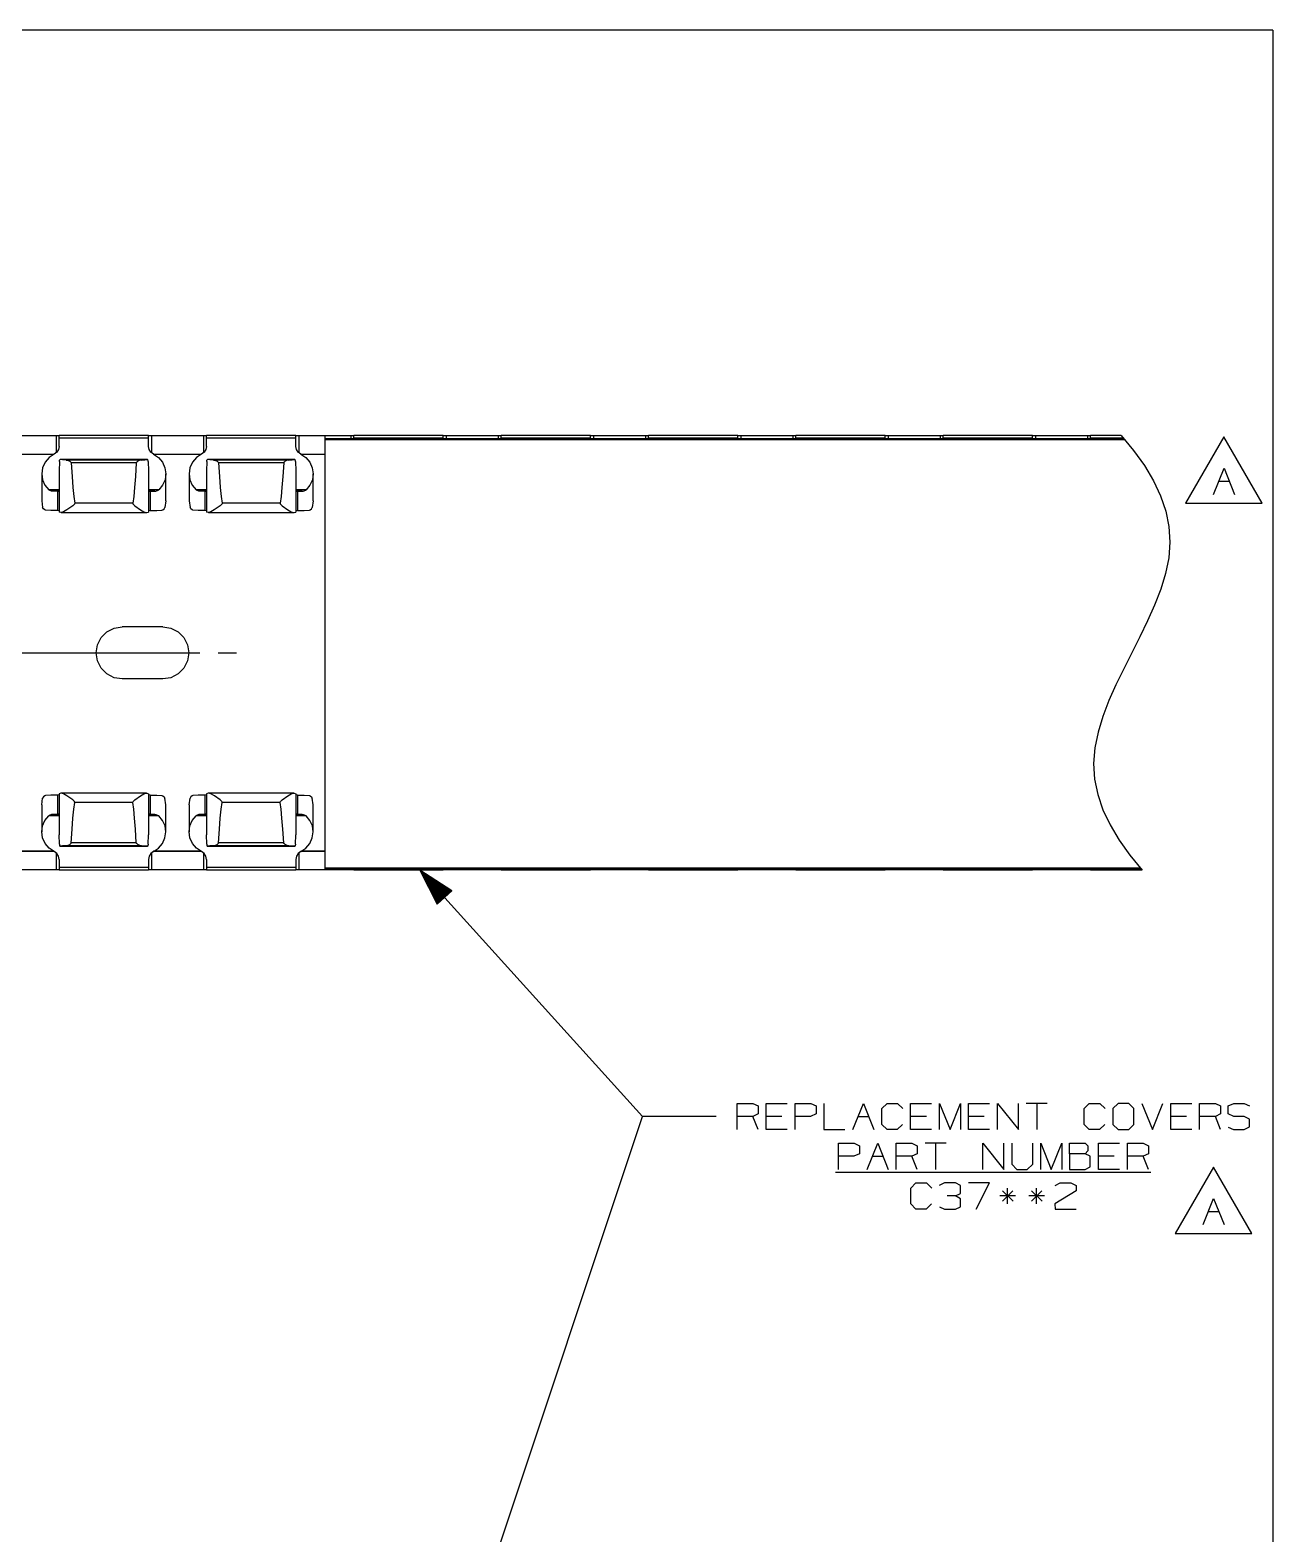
# Model space of a CAD drawing. Extents: x 0.6 to 16.4, y 0.4 to 10.6.
# Drawn here: x 12.15 to 16.37, y 5.54 to 10.64 of the extents above; entities that cross this region are included whole.
import ezdxf

# ---------------------------------------------------------------- set-up
doc = ezdxf.new("R2010")
doc.units = 0
doc.header["$MEASUREMENT"] = 0
doc.layers.add('1', color=7, linetype='Continuous')

msp = doc.modelspace()

# ---------------------------------------------------------------- linework, layer by layer
at = {"layer": '1', "color": 7, "linetype": 'Continuous'}
for p, q in [((16.369932, 10.641915), (0.633067, 10.641915)), ((16.369932, 10.641915), (16.369932, 0.440085)), ((12.241281, 9.265968), (12.06443, 9.265968)), ((12.248351, 9.265969), (12.241281, 9.265968)), ((12.241281, 9.265968), (12.241281, 9.207772)), ((12.25128, 9.265971), (12.248351, 9.265969)), ((12.55443, 9.266324), (12.25128, 9.266324)), ((12.25128, 9.263959), (12.25128, 9.266324)), ((12.25128, 9.257214), (12.25128, 9.263959)), ((12.55443, 9.257214), (12.25128, 9.257214)), ((12.25128, 9.229902), (12.25128, 9.257214)), ((12.55443, 9.263959), (12.55443, 9.266324)), ((12.557359, 9.265969), (12.55443, 9.265971)), ((12.55443, 9.257214), (12.55443, 9.263959)), ((12.55443, 9.229902), (12.55443, 9.257214)), ((12.56443, 9.265968), (12.557359, 9.265969)), ((12.741281, 9.265968), (12.56443, 9.265968)), ((12.56443, 9.265968), (12.56443, 9.207772)), ((12.748351, 9.265969), (12.741281, 9.265968)), ((12.741281, 9.265968), (12.741281, 9.207772)), ((12.75128, 9.265971), (12.748351, 9.265969)), ((13.05443, 9.266324), (12.75128, 9.266324)), ((12.75128, 9.263959), (12.75128, 9.266324)), ((12.75128, 9.257214), (12.75128, 9.263959)), ((13.05443, 9.257214), (12.75128, 9.257214)), ((12.75128, 9.229902), (12.75128, 9.257214)), ((13.05443, 9.263959), (13.05443, 9.266324)), ((13.057359, 9.265969), (13.05443, 9.265971)), ((13.05443, 9.257214), (13.05443, 9.263959)), ((13.05443, 9.229902), (13.05443, 9.257214)), ((13.06443, 9.265968), (13.057359, 9.265969)), ((13.152855, 9.265968), (13.06443, 9.265968)), ((13.06443, 9.265968), (13.06443, 9.207772)), ((13.241281, 9.265968), (13.152855, 9.265968)), ((13.152855, 9.265968), (13.152855, 9.202815)), ((13.152855, 9.265968), (13.152855, 9.202815)), ((13.15328, 9.255479), (13.15328, 9.254326)), ((15.863716, 9.255479), (13.15328, 9.255479)), ((13.15328, 9.254326), (13.15328, 9.251542)), ((13.15328, 9.251542), (13.15328, 7.798786)), ((15.866813, 9.251542), (13.15328, 9.251542)), ((13.248351, 9.265969), (13.241281, 9.265968)), ((13.241281, 9.265968), (13.241281, 9.255479)), ((13.25128, 9.265971), (13.248351, 9.265969)), ((13.55443, 9.266324), (13.25128, 9.266324)), ((13.25128, 9.263959), (13.25128, 9.266324)), ((13.25128, 9.257214), (13.25128, 9.263959)), ((13.55443, 9.257214), (13.25128, 9.257214)), ((13.25128, 9.255479), (13.25128, 9.257214)), ((13.55443, 9.263959), (13.55443, 9.266324)), ((13.557359, 9.265969), (13.55443, 9.265971)), ((13.55443, 9.257214), (13.55443, 9.263959)), ((13.55443, 9.255479), (13.55443, 9.257214)), ((13.56443, 9.265968), (13.557359, 9.265969)), ((13.741281, 9.265968), (13.56443, 9.265968)), ((13.56443, 9.265968), (13.56443, 9.255479)), ((13.748351, 9.265969), (13.741281, 9.265968)), ((13.741281, 9.265968), (13.741281, 9.255479)), ((13.75128, 9.265971), (13.748351, 9.265969)), ((14.05443, 9.266324), (13.75128, 9.266324)), ((13.75128, 9.263959), (13.75128, 9.266324)), ((13.75128, 9.257214), (13.75128, 9.263959)), ((14.05443, 9.257214), (13.75128, 9.257214)), ((13.75128, 9.255479), (13.75128, 9.257214)), ((14.05443, 9.263959), (14.05443, 9.266324)), ((14.057359, 9.265969), (14.05443, 9.265971)), ((14.05443, 9.257214), (14.05443, 9.263959)), ((14.05443, 9.255479), (14.05443, 9.257214)), ((14.06443, 9.265968), (14.057359, 9.265969)), ((14.241281, 9.265968), (14.06443, 9.265968)), ((14.06443, 9.265968), (14.06443, 9.255479)), ((14.248351, 9.265969), (14.241281, 9.265968)), ((14.241281, 9.265968), (14.241281, 9.255479)), ((14.25128, 9.265971), (14.248351, 9.265969)), ((14.55443, 9.266324), (14.25128, 9.266324)), ((14.25128, 9.263959), (14.25128, 9.266324)), ((14.25128, 9.257214), (14.25128, 9.263959)), ((14.55443, 9.257214), (14.25128, 9.257214)), ((14.25128, 9.255479), (14.25128, 9.257214)), ((14.55443, 9.263959), (14.55443, 9.266324)), ((14.557359, 9.265969), (14.55443, 9.265971)), ((14.55443, 9.257214), (14.55443, 9.263959)), ((14.55443, 9.255479), (14.55443, 9.257214)), ((14.56443, 9.265968), (14.557359, 9.265969)), ((14.741281, 9.265968), (14.56443, 9.265968)), ((14.56443, 9.265968), (14.56443, 9.255479)), ((14.748351, 9.265969), (14.741281, 9.265968)), ((14.741281, 9.265968), (14.741281, 9.255479)), ((14.75128, 9.265971), (14.748351, 9.265969)), ((15.05443, 9.266324), (14.75128, 9.266324)), ((14.75128, 9.263959), (14.75128, 9.266324)), ((14.75128, 9.257214), (14.75128, 9.263959)), ((15.05443, 9.257214), (14.75128, 9.257214)), ((14.75128, 9.255479), (14.75128, 9.257214)), ((15.05443, 9.263959), (15.05443, 9.266324)), ((15.057359, 9.265969), (15.05443, 9.265971)), ((15.05443, 9.257214), (15.05443, 9.263959)), ((15.05443, 9.255479), (15.05443, 9.257214)), ((15.06443, 9.265968), (15.057359, 9.265969)), ((15.241281, 9.265968), (15.06443, 9.265968)), ((15.06443, 9.265968), (15.06443, 9.255479)), ((15.248351, 9.265969), (15.241281, 9.265968)), ((15.241281, 9.265968), (15.241281, 9.255479)), ((15.25128, 9.265971), (15.248351, 9.265969)), ((15.55443, 9.266324), (15.25128, 9.266324)), ((15.25128, 9.263959), (15.25128, 9.266324)), ((15.25128, 9.257214), (15.25128, 9.263959)), ((15.55443, 9.257214), (15.25128, 9.257214)), ((15.25128, 9.255479), (15.25128, 9.257214)), ((15.55443, 9.263959), (15.55443, 9.266324)), ((15.557359, 9.265969), (15.55443, 9.265971)), ((15.55443, 9.257214), (15.55443, 9.263959)), ((15.55443, 9.255479), (15.55443, 9.257214)), ((15.56443, 9.265968), (15.557359, 9.265969)), ((15.741281, 9.265968), (15.56443, 9.265968)), ((15.56443, 9.265968), (15.56443, 9.255479)), ((15.748351, 9.265969), (15.741281, 9.265968)), ((15.741281, 9.265968), (15.741281, 9.255479)), ((15.75128, 9.265971), (15.748351, 9.265969)), ((15.855188, 9.266324), (15.75128, 9.266324)), ((15.75128, 9.263959), (15.75128, 9.266324)), ((15.75128, 9.257214), (15.75128, 9.263959)), ((15.862353, 9.257214), (15.75128, 9.257214)), ((15.75128, 9.255479), (15.75128, 9.257214)), ((15.855188, 9.266324), (15.897209, 9.215611)), ((16.203676, 9.262175), (16.073772, 9.037174)), ((16.33358, 9.037174), (16.203676, 9.262175)), ((12.233612, 9.202815), (12.072098, 9.202815)), ((12.233355, 9.202702), (12.07223, 9.202702)), ((12.217188, 9.191751), (12.203797, 9.176069)), ((12.234407, 9.203203), (12.217188, 9.191751)), ((12.243327, 9.209766), (12.234407, 9.203203)), ((12.249222, 9.219092), (12.243327, 9.209766)), ((12.25128, 9.229902), (12.249222, 9.219092)), ((12.25246, 9.180516), (12.252913, 9.182995)), ((12.252913, 9.182995), (12.253632, 9.184663)), ((12.253632, 9.184663), (12.254627, 9.185368)), ((12.254627, 9.185368), (12.255074, 9.185362)), ((12.550877, 9.185384), (12.254833, 9.185384)), ((12.550636, 9.185362), (12.255074, 9.185362)), ((12.263115, 9.184361), (12.255074, 9.185362)), ((12.274944, 9.18355), (12.263115, 9.184361)), ((12.530766, 9.18355), (12.274944, 9.18355)), ((12.274944, 9.18355), (12.280248, 9.182597)), ((12.280248, 9.182597), (12.287721, 9.179321)), ((12.525462, 9.182597), (12.517989, 9.179321)), ((12.530766, 9.18355), (12.525462, 9.182597)), ((12.530766, 9.18355), (12.542596, 9.184361)), ((12.542596, 9.184361), (12.550636, 9.185362)), ((12.551083, 9.185368), (12.550636, 9.185362)), ((12.552078, 9.184663), (12.551083, 9.185368)), ((12.552797, 9.182995), (12.552078, 9.184663)), ((12.55325, 9.180516), (12.552797, 9.182995)), ((12.556489, 9.219092), (12.55443, 9.229902)), ((12.562383, 9.209766), (12.556489, 9.219092)), ((12.571302, 9.203203), (12.562383, 9.209766)), ((12.571302, 9.203203), (12.588522, 9.191751)), ((12.733612, 9.202815), (12.572098, 9.202815)), ((12.733355, 9.202702), (12.57223, 9.202702)), ((12.588522, 9.191751), (12.601912, 9.176069)), ((12.717188, 9.191751), (12.703797, 9.176069)), ((12.734407, 9.203203), (12.717188, 9.191751)), ((12.743327, 9.209766), (12.734407, 9.203203)), ((12.749222, 9.219092), (12.743327, 9.209766)), ((12.75128, 9.229902), (12.749222, 9.219092)), ((12.75246, 9.180516), (12.752913, 9.182995)), ((12.752913, 9.182995), (12.753632, 9.184663)), ((12.753632, 9.184663), (12.754627, 9.185368)), ((12.754627, 9.185368), (12.755074, 9.185362)), ((13.050877, 9.185384), (12.754833, 9.185384)), ((13.050636, 9.185362), (12.755074, 9.185362)), ((12.763115, 9.184361), (12.755074, 9.185362)), ((12.774944, 9.18355), (12.763115, 9.184361)), ((13.030766, 9.18355), (12.774944, 9.18355)), ((12.774944, 9.18355), (12.780248, 9.182597)), ((12.780248, 9.182597), (12.787721, 9.179321)), ((13.025462, 9.182597), (13.017989, 9.179321)), ((13.030766, 9.18355), (13.025462, 9.182597)), ((13.030766, 9.18355), (13.042596, 9.184361)), ((13.042596, 9.184361), (13.050636, 9.185362)), ((13.051083, 9.185368), (13.050636, 9.185362)), ((13.052078, 9.184663), (13.051083, 9.185368)), ((13.052797, 9.182995), (13.052078, 9.184663)), ((13.05325, 9.180516), (13.052797, 9.182995)), ((13.056489, 9.219092), (13.05443, 9.229902)), ((13.062383, 9.209766), (13.056489, 9.219092)), ((13.071302, 9.203203), (13.062383, 9.209766)), ((13.071302, 9.203203), (13.088522, 9.191751)), ((13.152855, 9.202815), (13.072097, 9.202815)), ((13.152855, 9.202702), (13.07223, 9.202702)), ((13.088522, 9.191751), (13.101912, 9.176069)), ((13.15328, 9.202815), (13.152855, 9.202815)), ((13.152855, 9.202815), (13.152855, 9.202702)), ((13.152855, 9.202815), (13.152855, 9.202702)), ((13.153355, 9.202702), (13.152855, 9.202702)), ((13.152855, 9.202698), (13.152855, 7.856328)), ((13.152855, 9.202698), (13.152855, 7.856328)), ((15.897209, 9.215611), (15.933705, 9.164631)), ((12.192225, 9.136456), (12.192225, 9.044846)), ((12.195259, 9.157356), (12.192227, 9.137045)), ((12.192227, 9.137045), (12.194934, 9.116688)), ((12.203797, 9.176069), (12.195259, 9.157356)), ((12.2523, 9.178725), (12.25128, 9.146501)), ((12.25128, 9.146501), (12.25128, 9.007239)), ((12.2523, 9.178725), (12.25246, 9.180516)), ((12.287721, 9.179321), (12.289796, 9.177845)), ((12.289796, 9.177845), (12.291581, 9.175931)), ((12.291581, 9.175931), (12.29215, 9.174767)), ((12.29215, 9.174767), (12.292308, 9.173923)), ((12.513402, 9.173923), (12.292308, 9.173923)), ((12.292308, 9.173923), (12.295266, 9.127992)), ((12.513402, 9.173923), (12.510444, 9.127992)), ((12.51356, 9.174767), (12.513402, 9.173923)), ((12.514129, 9.175931), (12.51356, 9.174767)), ((12.515914, 9.177845), (12.514129, 9.175931)), ((12.517989, 9.179321), (12.515914, 9.177845)), ((12.55341, 9.178725), (12.55325, 9.180516)), ((12.55341, 9.178725), (12.55443, 9.146501)), ((12.55443, 9.146501), (12.55443, 9.007239)), ((12.601912, 9.176069), (12.610451, 9.157356)), ((12.610451, 9.157356), (12.613482, 9.137045)), ((12.613482, 9.137045), (12.610776, 9.116688)), ((12.613485, 9.044846), (12.613485, 9.136456)), ((12.692225, 9.136456), (12.692225, 9.044846)), ((12.695259, 9.157356), (12.692227, 9.137045)), ((12.692227, 9.137045), (12.694934, 9.116688)), ((12.703797, 9.176069), (12.695259, 9.157356)), ((12.7523, 9.178725), (12.75128, 9.146501)), ((12.75128, 9.146501), (12.75128, 9.007239)), ((12.7523, 9.178725), (12.75246, 9.180516)), ((12.787721, 9.179321), (12.789796, 9.177845)), ((12.789796, 9.177845), (12.791581, 9.175931)), ((12.791581, 9.175931), (12.79215, 9.174767)), ((12.79215, 9.174767), (12.792308, 9.173923)), ((13.013402, 9.173923), (12.792308, 9.173923)), ((12.792308, 9.173923), (12.795266, 9.127992)), ((13.013402, 9.173923), (13.010444, 9.127992)), ((13.01356, 9.174767), (13.013402, 9.173923)), ((13.014129, 9.175931), (13.01356, 9.174767)), ((13.015914, 9.177845), (13.014129, 9.175931)), ((13.017989, 9.179321), (13.015914, 9.177845)), ((13.05341, 9.178725), (13.05325, 9.180516)), ((13.05341, 9.178725), (13.05443, 9.146501)), ((13.05443, 9.146501), (13.05443, 9.007239)), ((13.101912, 9.176069), (13.110451, 9.157356)), ((13.110451, 9.157356), (13.113482, 9.137045)), ((13.113482, 9.137045), (13.110776, 9.116688)), ((13.113485, 9.044846), (13.113485, 9.136456)), ((15.933705, 9.164631), (15.964311, 9.113363)), ((16.16852, 9.067175), (16.204144, 9.156237)), ((16.204144, 9.156237), (16.239769, 9.067175)), ((12.194934, 9.116688), (12.203171, 9.097843)), ((12.203171, 9.097843), (12.21631, 9.081953)), ((12.251281, 9.081953), (12.21631, 9.081953)), ((12.217688, 9.080846), (12.21631, 9.081953)), ((12.225871, 9.077809), (12.217688, 9.080846)), ((12.295266, 9.127992), (12.298267, 9.089884)), ((12.298267, 9.089884), (12.301303, 9.0597)), ((12.507442, 9.089884), (12.504408, 9.0597)), ((12.510444, 9.127992), (12.507442, 9.089884)), ((12.5894, 9.081953), (12.554429, 9.081953)), ((12.57984, 9.077809), (12.588023, 9.080846)), ((12.588023, 9.080846), (12.5894, 9.081953)), ((12.602539, 9.097843), (12.5894, 9.081953)), ((12.610776, 9.116688), (12.602539, 9.097843)), ((12.694934, 9.116688), (12.703171, 9.097843)), ((12.703171, 9.097843), (12.71631, 9.081953)), ((12.751281, 9.081953), (12.71631, 9.081953)), ((12.717688, 9.080846), (12.71631, 9.081953)), ((12.725871, 9.077809), (12.717688, 9.080846)), ((12.795266, 9.127992), (12.798267, 9.089884)), ((12.798267, 9.089884), (12.801303, 9.0597)), ((13.007442, 9.089884), (13.004408, 9.0597)), ((13.010444, 9.127992), (13.007442, 9.089884)), ((13.0894, 9.081953), (13.054429, 9.081953)), ((13.07984, 9.077809), (13.088023, 9.080846)), ((13.088023, 9.080846), (13.0894, 9.081953)), ((13.102539, 9.097843), (13.0894, 9.081953)), ((13.110776, 9.116688), (13.102539, 9.097843)), ((15.964311, 9.113363), (15.988655, 9.061792)), ((16.186333, 9.112175), (16.221956, 9.112175)), ((12.192225, 9.044846), (12.195574, 9.022913)), ((12.229953, 9.077434), (12.225871, 9.077809)), ((12.251285, 9.077434), (12.229953, 9.077434)), ((12.245588, 9.076978), (12.229953, 9.077434)), ((12.25128, 9.076459), (12.245588, 9.076978)), ((12.245588, 9.076978), (12.245588, 9.011868)), ((12.303114, 9.033689), (12.297503, 9.02826)), ((12.301303, 9.0597), (12.304364, 9.037522)), ((12.304158, 9.035522), (12.303114, 9.033689)), ((12.304415, 9.036773), (12.304158, 9.035522)), ((12.501346, 9.037522), (12.304364, 9.037522)), ((12.304364, 9.037522), (12.304415, 9.036773)), ((12.501346, 9.037522), (12.501295, 9.036773)), ((12.501295, 9.036773), (12.501552, 9.035522)), ((12.504408, 9.0597), (12.501346, 9.037522)), ((12.501552, 9.035522), (12.502596, 9.033689)), ((12.502596, 9.033689), (12.508206, 9.02826)), ((12.575758, 9.077434), (12.554426, 9.077434)), ((12.560122, 9.076978), (12.55443, 9.076459)), ((12.560122, 9.076978), (12.575758, 9.077434)), ((12.560122, 9.076978), (12.560122, 9.011868)), ((12.575758, 9.077434), (12.57984, 9.077809)), ((12.613485, 9.044846), (12.610137, 9.022913)), ((12.692225, 9.044846), (12.695574, 9.022913)), ((12.729953, 9.077434), (12.725871, 9.077809)), ((12.751285, 9.077434), (12.729953, 9.077434)), ((12.745588, 9.076978), (12.729953, 9.077434)), ((12.75128, 9.076459), (12.745588, 9.076978)), ((12.745588, 9.076978), (12.745588, 9.011868)), ((12.803114, 9.033689), (12.797503, 9.02826)), ((12.801303, 9.0597), (12.804364, 9.037522)), ((12.804158, 9.035522), (12.803114, 9.033689)), ((12.804415, 9.036773), (12.804158, 9.035522)), ((13.001346, 9.037522), (12.804364, 9.037522)), ((12.804364, 9.037522), (12.804415, 9.036773)), ((13.001346, 9.037522), (13.001295, 9.036773)), ((13.001295, 9.036773), (13.001552, 9.035522)), ((13.004408, 9.0597), (13.001346, 9.037522)), ((13.001552, 9.035522), (13.002596, 9.033689)), ((13.002596, 9.033689), (13.008206, 9.02826)), ((13.075758, 9.077434), (13.054426, 9.077434)), ((13.060122, 9.076978), (13.05443, 9.076459)), ((13.060122, 9.076978), (13.075758, 9.077434)), ((13.060122, 9.076978), (13.060122, 9.011868)), ((13.075758, 9.077434), (13.07984, 9.077809)), ((13.113485, 9.044846), (13.110137, 9.022913)), ((15.988655, 9.061792), (16.006371, 9.0099)), ((16.073772, 9.037174), (16.33358, 9.037174)), ((12.198058, 9.017778), (12.195574, 9.022913)), ((12.202712, 9.014392), (12.198058, 9.017778)), ((12.205215, 9.013875), (12.202712, 9.014392)), ((12.222857, 9.012636), (12.205215, 9.013875)), ((12.245588, 9.011868), (12.222857, 9.012636)), ((12.25128, 9.01135), (12.245588, 9.011868)), ((12.257197, 9.00548), (12.25128, 9.007239)), ((12.259235, 9.005456), (12.257197, 9.00548)), ((12.258317, 9.005407), (12.547393, 9.005407)), ((12.266629, 9.007771), (12.259235, 9.005456)), ((12.278059, 9.014223), (12.266629, 9.007771)), ((12.297503, 9.02826), (12.278059, 9.014223)), ((12.508206, 9.02826), (12.527651, 9.014223)), ((12.527651, 9.014223), (12.539081, 9.007771)), ((12.539081, 9.007771), (12.546474, 9.005456)), ((12.546474, 9.005456), (12.548512, 9.00548)), ((12.548512, 9.00548), (12.55443, 9.007239)), ((12.560122, 9.011868), (12.55443, 9.01135)), ((12.560122, 9.011868), (12.582854, 9.012636)), ((12.582854, 9.012636), (12.600495, 9.013875)), ((12.600495, 9.013875), (12.602998, 9.014392)), ((12.602998, 9.014392), (12.607652, 9.017778)), ((12.607652, 9.017778), (12.610137, 9.022913)), ((12.698058, 9.017778), (12.695574, 9.022913)), ((12.702712, 9.014392), (12.698058, 9.017778)), ((12.705215, 9.013875), (12.702712, 9.014392)), ((12.722857, 9.012636), (12.705215, 9.013875)), ((12.745588, 9.011868), (12.722857, 9.012636)), ((12.75128, 9.01135), (12.745588, 9.011868)), ((12.757197, 9.00548), (12.75128, 9.007239)), ((12.759235, 9.005456), (12.757197, 9.00548)), ((12.758317, 9.005407), (13.047393, 9.005407)), ((12.766629, 9.007771), (12.759235, 9.005456)), ((12.778059, 9.014223), (12.766629, 9.007771)), ((12.797503, 9.02826), (12.778059, 9.014223)), ((13.008206, 9.02826), (13.027651, 9.014223)), ((13.027651, 9.014223), (13.039081, 9.007771)), ((13.039081, 9.007771), (13.046474, 9.005456)), ((13.046474, 9.005456), (13.048512, 9.00548)), ((13.048512, 9.00548), (13.05443, 9.007239)), ((13.060122, 9.011868), (13.05443, 9.01135)), ((13.060122, 9.011868), (13.082854, 9.012636)), ((13.082854, 9.012636), (13.100495, 9.013875)), ((13.100495, 9.013875), (13.102998, 9.014392)), ((13.102998, 9.014392), (13.107652, 9.017778)), ((13.107652, 9.017778), (13.110137, 9.022913)), ((16.006371, 9.0099), (16.01709, 8.957666)), ((16.01709, 8.957666), (16.020445, 8.905076)), ((16.020445, 8.905076), (16.016312, 8.852122)), ((16.016312, 8.852122), (16.00555, 8.798845)), ((16.00555, 8.798845), (15.989264, 8.745301)), ((15.989264, 8.745301), (15.968559, 8.691542)), ((15.968559, 8.691542), (15.94454, 8.637622)), ((15.94454, 8.637622), (15.918311, 8.583594)), ((12.381198, 8.556861), (12.393769, 8.581532)), ((12.393769, 8.581532), (12.413348, 8.601111)), ((12.413348, 8.601111), (12.438019, 8.613682)), ((12.438019, 8.613682), (12.465367, 8.618013)), ((12.603367, 8.618013), (12.465367, 8.618013)), ((12.603367, 8.618013), (12.630714, 8.613682)), ((12.630714, 8.613682), (12.655386, 8.601111)), ((12.655386, 8.601111), (12.674965, 8.581532)), ((12.674965, 8.581532), (12.687535, 8.556861)), ((15.918311, 8.583594), (15.890978, 8.529513)), ((11.014364, 8.529513), (12.603367, 8.529513)), ((12.376867, 8.529513), (12.381198, 8.556861)), ((12.381198, 8.502165), (12.376867, 8.529513)), ((12.603367, 8.529513), (12.728367, 8.529513)), ((12.687535, 8.556861), (12.691867, 8.529513)), ((12.691867, 8.529513), (12.687535, 8.502165)), ((12.790867, 8.529513), (12.853367, 8.529513)), ((15.890978, 8.529513), (15.863645, 8.475431)), ((12.393769, 8.477494), (12.381198, 8.502165)), ((12.413348, 8.457915), (12.393769, 8.477494)), ((12.674965, 8.477494), (12.655386, 8.457915)), ((12.687535, 8.502165), (12.674965, 8.477494)), ((15.863645, 8.475431), (15.837416, 8.421404)), ((12.438019, 8.445345), (12.413348, 8.457915)), ((12.465367, 8.441013), (12.438019, 8.445345)), ((12.603367, 8.441013), (12.465367, 8.441013)), ((12.630714, 8.445345), (12.603367, 8.441013)), ((12.655386, 8.457915), (12.630714, 8.445345)), ((15.837416, 8.421404), (15.813396, 8.367484)), ((15.813396, 8.367484), (15.792692, 8.313725)), ((16.369932, 8.393945), (16.369932, 0.440085)), ((15.792692, 8.313725), (15.776406, 8.26018)), ((15.776406, 8.26018), (15.765644, 8.206904)), ((15.765644, 8.206904), (15.761511, 8.15395)), ((15.761511, 8.15395), (15.764865, 8.101359)), ((15.764865, 8.101359), (15.775584, 8.049127)), ((12.192225, 8.01418), (12.195574, 8.036113)), ((12.192225, 8.014181), (12.192225, 7.922569)), ((12.198058, 8.041248), (12.195574, 8.036113)), ((12.202712, 8.044634), (12.198058, 8.041248)), ((12.205215, 8.045151), (12.202712, 8.044634)), ((12.222857, 8.04639), (12.205215, 8.045151)), ((12.245588, 8.047158), (12.222857, 8.04639)), ((12.25128, 8.047677), (12.245588, 8.047158)), ((12.245588, 8.047158), (12.245588, 7.982049)), ((12.257197, 8.053547), (12.25128, 8.051786)), ((12.25128, 8.051786), (12.25128, 7.912526)), ((12.259264, 8.053567), (12.257197, 8.053547)), ((12.547391, 8.053618), (12.258319, 8.053618)), ((12.266676, 8.051235), (12.259264, 8.053567)), ((12.278144, 8.044749), (12.266676, 8.051235)), ((12.297583, 8.030701), (12.278144, 8.044749)), ((12.303127, 8.02532), (12.297583, 8.030701)), ((12.301303, 7.999326), (12.304364, 8.021504)), ((12.304165, 8.023487), (12.303127, 8.02532)), ((12.304417, 8.022122), (12.304165, 8.023487)), ((12.304364, 8.021504), (12.304417, 8.022122)), ((12.501346, 8.021504), (12.304364, 8.021504)), ((12.501293, 8.022122), (12.501545, 8.023487)), ((12.501346, 8.021504), (12.501293, 8.022122)), ((12.504408, 7.999326), (12.501346, 8.021504)), ((12.501545, 8.023487), (12.502584, 8.02532)), ((12.502584, 8.02532), (12.508127, 8.030701)), ((12.508127, 8.030701), (12.527566, 8.044749)), ((12.527566, 8.044749), (12.539035, 8.051235)), ((12.539035, 8.051235), (12.546446, 8.053567)), ((12.546446, 8.053567), (12.548512, 8.053547)), ((12.548512, 8.053547), (12.55443, 8.051786)), ((12.55443, 8.051786), (12.55443, 7.912526)), ((12.560122, 8.047158), (12.55443, 8.047677)), ((12.560122, 8.047158), (12.582854, 8.04639)), ((12.560122, 8.047158), (12.560122, 7.982049)), ((12.582854, 8.04639), (12.600495, 8.045151)), ((12.600495, 8.045151), (12.602998, 8.044634)), ((12.602998, 8.044634), (12.607652, 8.041248)), ((12.607652, 8.041248), (12.610137, 8.036113)), ((12.613485, 8.01418), (12.610137, 8.036113)), ((12.613485, 7.922569), (12.613485, 8.014181)), ((12.692225, 8.01418), (12.695574, 8.036113)), ((12.692225, 8.014181), (12.692225, 7.922569)), ((12.698058, 8.041248), (12.695574, 8.036113)), ((12.702712, 8.044634), (12.698058, 8.041248)), ((12.705215, 8.045151), (12.702712, 8.044634)), ((12.722857, 8.04639), (12.705215, 8.045151)), ((12.745588, 8.047158), (12.722857, 8.04639)), ((12.75128, 8.047677), (12.745588, 8.047158)), ((12.745588, 8.047158), (12.745588, 7.982049)), ((12.757197, 8.053547), (12.75128, 8.051786)), ((12.75128, 8.051786), (12.75128, 7.912526)), ((12.759264, 8.053567), (12.757197, 8.053547)), ((13.047391, 8.053618), (12.758319, 8.053618)), ((12.766676, 8.051235), (12.759264, 8.053567)), ((12.778144, 8.044749), (12.766676, 8.051235)), ((12.797583, 8.030701), (12.778144, 8.044749)), ((12.803127, 8.02532), (12.797583, 8.030701)), ((12.801303, 7.999326), (12.804364, 8.021504)), ((12.804165, 8.023487), (12.803127, 8.02532)), ((12.804417, 8.022122), (12.804165, 8.023487)), ((12.804364, 8.021504), (12.804417, 8.022122)), ((13.001346, 8.021504), (12.804364, 8.021504)), ((13.001293, 8.022122), (13.001545, 8.023487)), ((13.001346, 8.021504), (13.001293, 8.022122)), ((13.004408, 7.999326), (13.001346, 8.021504)), ((13.001545, 8.023487), (13.002584, 8.02532)), ((13.002584, 8.02532), (13.008127, 8.030701)), ((13.008127, 8.030701), (13.027566, 8.044749)), ((13.027566, 8.044749), (13.039035, 8.051235)), ((13.039035, 8.051235), (13.046446, 8.053567)), ((13.046446, 8.053567), (13.048512, 8.053547)), ((13.048512, 8.053547), (13.05443, 8.051786)), ((13.05443, 8.051786), (13.05443, 7.912526)), ((13.060122, 8.047158), (13.05443, 8.047677)), ((13.060122, 8.047158), (13.082854, 8.04639)), ((13.060122, 8.047158), (13.060122, 7.982049)), ((13.082854, 8.04639), (13.100495, 8.045151)), ((13.100495, 8.045151), (13.102998, 8.044634)), ((13.102998, 8.044634), (13.107652, 8.041248)), ((13.107652, 8.041248), (13.110137, 8.036113)), ((13.113485, 8.01418), (13.110137, 8.036113)), ((13.113485, 7.922569), (13.113485, 8.014181)), ((15.775584, 8.049127), (15.793301, 7.997233)), ((12.194934, 7.942338), (12.203171, 7.961183)), ((12.203171, 7.961183), (12.21631, 7.977073)), ((12.217688, 7.97818), (12.21631, 7.977073)), ((12.251281, 7.977073), (12.21631, 7.977073)), ((12.225871, 7.981216), (12.217688, 7.97818)), ((12.229953, 7.981593), (12.225871, 7.981216)), ((12.245588, 7.982049), (12.229953, 7.981593)), ((12.251285, 7.981593), (12.229953, 7.981593)), ((12.25128, 7.982567), (12.245588, 7.982049)), ((12.295266, 7.931035), (12.298267, 7.969142)), ((12.298267, 7.969142), (12.301303, 7.999326)), ((12.507442, 7.969142), (12.504408, 7.999326)), ((12.510444, 7.931035), (12.507442, 7.969142)), ((12.575758, 7.981593), (12.554426, 7.981593)), ((12.5894, 7.977073), (12.554429, 7.977073)), ((12.560122, 7.982049), (12.55443, 7.982567)), ((12.560122, 7.982049), (12.575758, 7.981593)), ((12.575758, 7.981593), (12.57984, 7.981216)), ((12.57984, 7.981216), (12.588023, 7.97818)), ((12.588023, 7.97818), (12.5894, 7.977073)), ((12.602539, 7.961183), (12.5894, 7.977073)), ((12.610776, 7.942338), (12.602539, 7.961183)), ((12.694934, 7.942338), (12.703171, 7.961183)), ((12.703171, 7.961183), (12.71631, 7.977073)), ((12.717688, 7.97818), (12.71631, 7.977073)), ((12.751281, 7.977073), (12.71631, 7.977073)), ((12.725871, 7.981216), (12.717688, 7.97818)), ((12.729953, 7.981593), (12.725871, 7.981216)), ((12.745588, 7.982049), (12.729953, 7.981593)), ((12.751285, 7.981593), (12.729953, 7.981593)), ((12.75128, 7.982567), (12.745588, 7.982049)), ((12.795266, 7.931035), (12.798267, 7.969142)), ((12.798267, 7.969142), (12.801303, 7.999326)), ((13.007442, 7.969142), (13.004408, 7.999326)), ((13.010444, 7.931035), (13.007442, 7.969142)), ((13.075758, 7.981593), (13.054426, 7.981593)), ((13.0894, 7.977073), (13.054429, 7.977073)), ((13.060122, 7.982049), (13.05443, 7.982567)), ((13.060122, 7.982049), (13.075758, 7.981593)), ((13.075758, 7.981593), (13.07984, 7.981216)), ((13.07984, 7.981216), (13.088023, 7.97818)), ((13.088023, 7.97818), (13.0894, 7.977073)), ((13.102539, 7.961183), (13.0894, 7.977073)), ((13.110776, 7.942338), (13.102539, 7.961183)), ((15.793301, 7.997233), (15.817645, 7.945662)), ((12.192227, 7.921981), (12.194934, 7.942338)), ((12.195259, 7.90167), (12.192227, 7.921981)), ((12.2523, 7.880301), (12.25128, 7.912526)), ((12.292308, 7.885103), (12.295266, 7.931035)), ((12.513402, 7.885103), (12.510444, 7.931035)), ((12.55341, 7.880301), (12.55443, 7.912526)), ((12.610451, 7.90167), (12.613482, 7.921981)), ((12.613482, 7.921981), (12.610776, 7.942338)), ((12.692227, 7.921981), (12.694934, 7.942338)), ((12.695259, 7.90167), (12.692227, 7.921981)), ((12.7523, 7.880301), (12.75128, 7.912526)), ((12.792308, 7.885103), (12.795266, 7.931035)), ((13.013402, 7.885103), (13.010444, 7.931035)), ((13.05341, 7.880301), (13.05443, 7.912526)), ((13.110451, 7.90167), (13.113482, 7.921981)), ((13.113482, 7.921981), (13.110776, 7.942338)), ((15.817645, 7.945662), (15.848249, 7.894395)), ((12.233612, 7.856211), (12.072098, 7.856211)), ((12.233355, 7.856325), (12.07223, 7.856325)), ((12.203797, 7.882956), (12.195259, 7.90167)), ((12.217188, 7.867274), (12.203797, 7.882956)), ((12.234407, 7.855823), (12.217188, 7.867274)), ((12.243327, 7.84926), (12.234407, 7.855823)), ((12.2523, 7.880301), (12.25246, 7.87851)), ((12.25246, 7.87851), (12.252913, 7.876031)), ((12.252913, 7.876031), (12.253632, 7.874363)), ((12.253632, 7.874363), (12.254627, 7.873659)), ((12.254627, 7.873659), (12.255074, 7.873664)), ((12.254833, 7.873642), (12.550877, 7.873642)), ((12.263115, 7.874666), (12.255074, 7.873664)), ((12.550636, 7.873664), (12.255074, 7.873664)), ((12.274944, 7.875476), (12.263115, 7.874666)), ((12.274944, 7.875476), (12.280248, 7.876429)), ((12.530766, 7.875476), (12.274944, 7.875476)), ((12.280248, 7.876429), (12.287721, 7.879705)), ((12.287721, 7.879705), (12.289796, 7.881181)), ((12.289796, 7.881181), (12.291581, 7.883095)), ((12.291581, 7.883095), (12.29215, 7.884259)), ((12.29215, 7.884259), (12.292308, 7.885103)), ((12.513402, 7.885103), (12.292308, 7.885103)), ((12.51356, 7.884259), (12.513402, 7.885103)), ((12.514129, 7.883095), (12.51356, 7.884259)), ((12.515914, 7.881181), (12.514129, 7.883095)), ((12.517989, 7.879705), (12.515914, 7.881181)), ((12.525462, 7.876429), (12.517989, 7.879705)), ((12.530766, 7.875476), (12.525462, 7.876429)), ((12.530766, 7.875476), (12.542596, 7.874666)), ((12.542596, 7.874666), (12.550636, 7.873664)), ((12.551083, 7.873659), (12.550636, 7.873664)), ((12.552078, 7.874363), (12.551083, 7.873659)), ((12.552797, 7.876031), (12.552078, 7.874363)), ((12.55325, 7.87851), (12.552797, 7.876031)), ((12.55341, 7.880301), (12.55325, 7.87851)), ((12.571302, 7.855823), (12.562383, 7.84926)), ((12.571302, 7.855823), (12.588522, 7.867274)), ((12.733612, 7.856211), (12.572098, 7.856211)), ((12.733355, 7.856325), (12.57223, 7.856325)), ((12.588522, 7.867274), (12.601912, 7.882956)), ((12.601912, 7.882956), (12.610451, 7.90167)), ((12.703797, 7.882956), (12.695259, 7.90167)), ((12.717188, 7.867274), (12.703797, 7.882956)), ((12.734407, 7.855823), (12.717188, 7.867274)), ((12.743327, 7.84926), (12.734407, 7.855823)), ((12.7523, 7.880301), (12.75246, 7.87851)), ((12.75246, 7.87851), (12.752913, 7.876031)), ((12.752913, 7.876031), (12.753632, 7.874363)), ((12.753632, 7.874363), (12.754627, 7.873659)), ((12.754627, 7.873659), (12.755074, 7.873664)), ((12.754833, 7.873642), (13.050877, 7.873642)), ((12.763115, 7.874666), (12.755074, 7.873664)), ((13.050636, 7.873664), (12.755074, 7.873664)), ((12.774944, 7.875476), (12.763115, 7.874666)), ((12.774944, 7.875476), (12.780248, 7.876429)), ((13.030766, 7.875476), (12.774944, 7.875476)), ((12.780248, 7.876429), (12.787721, 7.879705)), ((12.787721, 7.879705), (12.789796, 7.881181)), ((12.789796, 7.881181), (12.791581, 7.883095)), ((12.791581, 7.883095), (12.79215, 7.884259)), ((12.79215, 7.884259), (12.792308, 7.885103)), ((13.013402, 7.885103), (12.792308, 7.885103)), ((13.01356, 7.884259), (13.013402, 7.885103)), ((13.014129, 7.883095), (13.01356, 7.884259)), ((13.015914, 7.881181), (13.014129, 7.883095)), ((13.017989, 7.879705), (13.015914, 7.881181)), ((13.025462, 7.876429), (13.017989, 7.879705)), ((13.030766, 7.875476), (13.025462, 7.876429)), ((13.030766, 7.875476), (13.042596, 7.874666)), ((13.042596, 7.874666), (13.050636, 7.873664)), ((13.051083, 7.873659), (13.050636, 7.873664)), ((13.052078, 7.874363), (13.051083, 7.873659)), ((13.052797, 7.876031), (13.052078, 7.874363)), ((13.05325, 7.87851), (13.052797, 7.876031)), ((13.05341, 7.880301), (13.05325, 7.87851)), ((13.071302, 7.855823), (13.062383, 7.84926)), ((13.071302, 7.855823), (13.088522, 7.867274)), ((13.152855, 7.856211), (13.072097, 7.856211)), ((13.152855, 7.856325), (13.07223, 7.856325)), ((13.088522, 7.867274), (13.101912, 7.882956)), ((13.101912, 7.882956), (13.110451, 7.90167)), ((13.153355, 7.856325), (13.152855, 7.856325)), ((13.152855, 7.856211), (13.152855, 7.856325)), ((13.152855, 7.856211), (13.152855, 7.856325)), ((13.15328, 7.856211), (13.152855, 7.856211)), ((13.152855, 7.856211), (13.152855, 7.793058)), ((13.152855, 7.856211), (13.152855, 7.793058)), ((15.848249, 7.894395), (15.884747, 7.843415)), ((12.241281, 7.851254), (12.241281, 7.793058)), ((12.249222, 7.839934), (12.243327, 7.84926)), ((12.25128, 7.829124), (12.249222, 7.839934)), ((12.25128, 7.829124), (12.25128, 7.801813)), ((12.556489, 7.839934), (12.55443, 7.829124)), ((12.55443, 7.829124), (12.55443, 7.801813)), ((12.562383, 7.84926), (12.556489, 7.839934)), ((12.56443, 7.851254), (12.56443, 7.793058)), ((12.741281, 7.851254), (12.741281, 7.793058)), ((12.749222, 7.839934), (12.743327, 7.84926)), ((12.75128, 7.829124), (12.749222, 7.839934)), ((12.75128, 7.829124), (12.75128, 7.801813)), ((13.056489, 7.839934), (13.05443, 7.829124)), ((13.05443, 7.829124), (13.05443, 7.801813)), ((13.062383, 7.84926), (13.056489, 7.839934)), ((13.06443, 7.851254), (13.06443, 7.793058)), ((15.884747, 7.843415), (15.926767, 7.792702)), ((12.241281, 7.793058), (12.06443, 7.793058)), ((12.248351, 7.793057), (12.241281, 7.793058)), ((12.25128, 7.793055), (12.248351, 7.793057)), ((12.55443, 7.801813), (12.25128, 7.801813)), ((12.25128, 7.801813), (12.25128, 7.795067)), ((12.25128, 7.795067), (12.25128, 7.792702)), ((12.55443, 7.792702), (12.25128, 7.792702)), ((12.55443, 7.801813), (12.55443, 7.795067)), ((12.55443, 7.795067), (12.55443, 7.792702)), ((12.557359, 7.793057), (12.55443, 7.793055)), ((12.56443, 7.793058), (12.557359, 7.793057)), ((12.741281, 7.793058), (12.56443, 7.793058)), ((12.748351, 7.793057), (12.741281, 7.793058)), ((12.75128, 7.793055), (12.748351, 7.793057)), ((13.05443, 7.801813), (12.75128, 7.801813)), ((12.75128, 7.801813), (12.75128, 7.795067)), ((12.75128, 7.795067), (12.75128, 7.792702)), ((13.05443, 7.792702), (12.75128, 7.792702)), ((13.05443, 7.801813), (13.05443, 7.795067)), ((13.05443, 7.795067), (13.05443, 7.792702)), ((13.057359, 7.793057), (13.05443, 7.793055)), ((13.06443, 7.793058), (13.057359, 7.793057)), ((13.152855, 7.793058), (13.06443, 7.793058)), ((13.241281, 7.793058), (13.152855, 7.793058)), ((13.15328, 7.798786), (13.15328, 7.796002)), ((15.921983, 7.798786), (13.15328, 7.798786)), ((13.15328, 7.796002), (13.15328, 7.794849)), ((15.925079, 7.794849), (13.15328, 7.794849)), ((13.241281, 7.79485), (13.241281, 7.793058)), ((13.248351, 7.793057), (13.241281, 7.793058)), ((13.25128, 7.793055), (13.248351, 7.793057)), ((13.25128, 7.794849), (13.25128, 7.793243)), ((13.25128, 7.793243), (13.25128, 7.792702)), ((13.55443, 7.792702), (13.25128, 7.792702)), ((13.475611, 7.792702), (14.23046, 6.957273)), ((13.475611, 7.792702), (13.534561, 7.6775)), ((13.584265, 7.722409), (13.475611, 7.792702)), ((13.558671, 7.699284), (13.477371, 7.789263)), ((13.560155, 7.700625), (13.478855, 7.790604)), ((13.557187, 7.697943), (13.480891, 7.782384)), ((13.555703, 7.696602), (13.484411, 7.775505)), ((13.561639, 7.701966), (13.485343, 7.786406)), ((13.554219, 7.695261), (13.487931, 7.768626)), ((13.552735, 7.693921), (13.491451, 7.761746)), ((13.563123, 7.703307), (13.491831, 7.782209)), ((13.551251, 7.69258), (13.494971, 7.754868)), ((13.564607, 7.704647), (13.498319, 7.778011)), ((13.566091, 7.705988), (13.504807, 7.773814)), ((13.567575, 7.707329), (13.511295, 7.769617)), ((13.569059, 7.70867), (13.517783, 7.765419)), ((13.570543, 7.710011), (13.524271, 7.761222)), ((13.572027, 7.711351), (13.530759, 7.757024)), ((13.55443, 7.794849), (13.55443, 7.793243)), ((13.55443, 7.793243), (13.55443, 7.792702)), ((13.557359, 7.793057), (13.55443, 7.793055)), ((13.56443, 7.793058), (13.557359, 7.793057)), ((13.56443, 7.79485), (13.56443, 7.793058)), ((13.741281, 7.793058), (13.56443, 7.793058)), ((13.741281, 7.79485), (13.741281, 7.793058)), ((13.748351, 7.793057), (13.741281, 7.793058)), ((13.75128, 7.793055), (13.748351, 7.793057)), ((13.75128, 7.794849), (13.75128, 7.793243)), ((13.75128, 7.793243), (13.75128, 7.792702)), ((14.05443, 7.792702), (13.75128, 7.792702)), ((14.05443, 7.794849), (14.05443, 7.793243)), ((14.05443, 7.793243), (14.05443, 7.792702)), ((14.057359, 7.793057), (14.05443, 7.793055)), ((14.06443, 7.793058), (14.057359, 7.793057)), ((14.06443, 7.79485), (14.06443, 7.793058)), ((14.241281, 7.793058), (14.06443, 7.793058)), ((14.241281, 7.79485), (14.241281, 7.793058)), ((14.248351, 7.793057), (14.241281, 7.793058)), ((14.25128, 7.793055), (14.248351, 7.793057)), ((14.25128, 7.794849), (14.25128, 7.793243)), ((14.25128, 7.793243), (14.25128, 7.792702)), ((14.55443, 7.792702), (14.25128, 7.792702)), ((14.55443, 7.794849), (14.55443, 7.793243)), ((14.55443, 7.793243), (14.55443, 7.792702)), ((14.557359, 7.793057), (14.55443, 7.793055)), ((14.56443, 7.793058), (14.557359, 7.793057)), ((14.56443, 7.79485), (14.56443, 7.793058)), ((14.741281, 7.793058), (14.56443, 7.793058)), ((14.741281, 7.79485), (14.741281, 7.793058)), ((14.748351, 7.793057), (14.741281, 7.793058)), ((14.75128, 7.793055), (14.748351, 7.793057)), ((14.75128, 7.794849), (14.75128, 7.793243)), ((14.75128, 7.793243), (14.75128, 7.792702)), ((15.05443, 7.792702), (14.75128, 7.792702)), ((15.05443, 7.794849), (15.05443, 7.793243)), ((15.05443, 7.793243), (15.05443, 7.792702)), ((15.057359, 7.793057), (15.05443, 7.793055)), ((15.06443, 7.793058), (15.057359, 7.793057)), ((15.06443, 7.79485), (15.06443, 7.793058)), ((15.241281, 7.793058), (15.06443, 7.793058)), ((15.241281, 7.79485), (15.241281, 7.793058)), ((15.248351, 7.793057), (15.241281, 7.793058)), ((15.25128, 7.793055), (15.248351, 7.793057)), ((15.25128, 7.794849), (15.25128, 7.793243)), ((15.25128, 7.793243), (15.25128, 7.792702)), ((15.55443, 7.792702), (15.25128, 7.792702)), ((15.55443, 7.794849), (15.55443, 7.793243)), ((15.55443, 7.793243), (15.55443, 7.792702)), ((15.557359, 7.793057), (15.55443, 7.793055)), ((15.56443, 7.793058), (15.557359, 7.793057)), ((15.56443, 7.79485), (15.56443, 7.793058)), ((15.741281, 7.793058), (15.56443, 7.793058)), ((15.741281, 7.79485), (15.741281, 7.793058)), ((15.748351, 7.793057), (15.741281, 7.793058)), ((15.75128, 7.793055), (15.748351, 7.793057)), ((15.75128, 7.794849), (15.75128, 7.793243)), ((15.75128, 7.793243), (15.75128, 7.792702)), ((15.926767, 7.792702), (15.75128, 7.792702)), ((13.549767, 7.691239), (13.498491, 7.747988)), ((13.548284, 7.689898), (13.502011, 7.741109)), ((13.5468, 7.688557), (13.505531, 7.73423)), ((13.545316, 7.687216), (13.509052, 7.727351)), ((13.543832, 7.685875), (13.512572, 7.720472)), ((13.542348, 7.684535), (13.516092, 7.713593)), ((13.540864, 7.683194), (13.519612, 7.706714)), ((13.534561, 7.6775), (13.584265, 7.722409)), ((13.573511, 7.712692), (13.537248, 7.752827)), ((13.574995, 7.714033), (13.543736, 7.74863)), ((13.576479, 7.715374), (13.550223, 7.744432)), ((13.577963, 7.716715), (13.556711, 7.740235)), ((13.579447, 7.718056), (13.563199, 7.736037)), ((13.580931, 7.719397), (13.569688, 7.73184)), ((13.582415, 7.720737), (13.576176, 7.727643)), ((13.583899, 7.722078), (13.582664, 7.723445)), ((13.583899, 7.722078), (13.582664, 7.723445)), ((13.539379, 7.681853), (13.523132, 7.699835)), ((13.537895, 7.680512), (13.526652, 7.692955)), ((13.536411, 7.679172), (13.530172, 7.686077)), ((13.534927, 7.677831), (13.533692, 7.679198)), ((13.534927, 7.677831), (13.533692, 7.679198)), ((14.552335, 6.912273), (14.552335, 7.001336)), ((14.552335, 7.001336), (14.605773, 7.001336)), ((14.605773, 7.001336), (14.623585, 6.992898)), ((14.623585, 6.992898), (14.623585, 6.965711)), ((14.650397, 6.912273), (14.650397, 7.001336)), ((14.650397, 7.001336), (14.721647, 7.001336)), ((14.74846, 6.912273), (14.74846, 7.001336)), ((14.74846, 7.001336), (14.801898, 7.001336)), ((14.801898, 7.001336), (14.81971, 6.992898)), ((14.81971, 6.992898), (14.81971, 6.965711)), ((14.846522, 7.001336), (14.846522, 6.912273)), ((14.944585, 6.912273), (14.98021, 7.001336)), ((14.98021, 7.001336), (15.015835, 6.912273)), ((15.042647, 6.983524), (15.06046, 7.001336)), ((15.06046, 7.001336), (15.096085, 7.001336)), ((15.096085, 7.001336), (15.113897, 6.983524)), ((15.14071, 6.912273), (15.14071, 7.001336)), ((15.14071, 7.001336), (15.21196, 7.001336)), ((15.238772, 6.912273), (15.238772, 7.001336)), ((15.238772, 7.001336), (15.274398, 6.912273)), ((15.274398, 6.912273), (15.310022, 7.001336)), ((15.310022, 7.001336), (15.310022, 6.912273)), ((15.336835, 6.912273), (15.336835, 7.001336)), ((15.336835, 7.001336), (15.408085, 7.001336)), ((15.434897, 6.912273), (15.434897, 7.001336)), ((15.434897, 7.001336), (15.506147, 6.912273)), ((15.506147, 6.912273), (15.506147, 7.001336)), ((15.60421, 7.001336), (15.53296, 7.001336)), ((15.568585, 7.001336), (15.568585, 6.912273)), ((15.729085, 6.983524), (15.746898, 7.001336)), ((15.746898, 7.001336), (15.782522, 7.001336)), ((15.782522, 7.001336), (15.800335, 6.983524)), ((15.84496, 7.001336), (15.82621, 6.983524)), ((15.880585, 7.001336), (15.84496, 7.001336)), ((15.898397, 6.983524), (15.880585, 7.001336)), ((15.92521, 7.001336), (15.960835, 6.912273)), ((15.960835, 6.912273), (15.99646, 7.001336)), ((16.023273, 6.912273), (16.023273, 7.001336)), ((16.023273, 7.001336), (16.094522, 7.001336)), ((16.121336, 6.912273), (16.121336, 7.001336)), ((16.121336, 7.001336), (16.174772, 7.001336)), ((16.174772, 7.001336), (16.192585, 6.992898)), ((16.192585, 6.992898), (16.192585, 6.965711)), ((16.21846, 6.992898), (16.237209, 7.001336)), ((16.21846, 6.965711), (16.21846, 6.992898)), ((16.237209, 7.001336), (16.272835, 7.001336)), ((16.272835, 7.001336), (16.290648, 6.992898)), ((13.63328, 5.162565), (14.23046, 6.957273)), ((14.48046, 6.957273), (14.23046, 6.957273)), ((14.605773, 6.957273), (14.552335, 6.957273)), ((14.623585, 6.965711), (14.605773, 6.957273)), ((14.623585, 6.912273), (14.605773, 6.957273)), ((14.703835, 6.957273), (14.650397, 6.957273)), ((14.80096, 6.957273), (14.74846, 6.957273)), ((14.81971, 6.965711), (14.80096, 6.957273)), ((14.962398, 6.957273), (14.998023, 6.957273)), ((15.042647, 6.930086), (15.042647, 6.983524)), ((15.194147, 6.957273), (15.14071, 6.957273)), ((15.390272, 6.957273), (15.336835, 6.957273)), ((15.729085, 6.930086), (15.729085, 6.983524)), ((15.82621, 6.983524), (15.82621, 6.930086)), ((15.898397, 6.930086), (15.898397, 6.983524)), ((16.07671, 6.957273), (16.023273, 6.957273)), ((16.174772, 6.957273), (16.121336, 6.957273)), ((16.192585, 6.965711), (16.174772, 6.957273)), ((16.192585, 6.912273), (16.174772, 6.957273)), ((16.237209, 6.957273), (16.21846, 6.965711)), ((16.272835, 6.957273), (16.237209, 6.957273)), ((16.290648, 6.947899), (16.272835, 6.957273)), ((16.290648, 6.921649), (16.290648, 6.947899)), ((14.721647, 6.912273), (14.650397, 6.912273)), ((14.846522, 6.912273), (14.917772, 6.912273)), ((15.06046, 6.912273), (15.042647, 6.930086)), ((15.095147, 6.912273), (15.06046, 6.912273)), ((15.11296, 6.930086), (15.095147, 6.912273)), ((15.21196, 6.912273), (15.14071, 6.912273)), ((15.408085, 6.912273), (15.336835, 6.912273)), ((15.746898, 6.912273), (15.729085, 6.930086)), ((15.781585, 6.912273), (15.746898, 6.912273)), ((15.799397, 6.930086), (15.781585, 6.912273)), ((15.82621, 6.930086), (15.84496, 6.912273)), ((15.84496, 6.912273), (15.880585, 6.912273)), ((15.880585, 6.912273), (15.898397, 6.930086)), ((16.094522, 6.912273), (16.023273, 6.912273)), ((16.21846, 6.920711), (16.236273, 6.912273)), ((16.236273, 6.912273), (16.272835, 6.912273)), ((16.272835, 6.912273), (16.290648, 6.921649)), ((14.89546, 6.777274), (14.89546, 6.866336)), ((14.89546, 6.866336), (14.948897, 6.866336)), ((14.948897, 6.866336), (14.96671, 6.857899)), ((14.96671, 6.857899), (14.96671, 6.830711)), ((14.993523, 6.777274), (15.029147, 6.866336)), ((15.029147, 6.866336), (15.064773, 6.777274)), ((15.091585, 6.777274), (15.091585, 6.866336)), ((15.091585, 6.866336), (15.145022, 6.866336)), ((15.145022, 6.866336), (15.162835, 6.857899)), ((15.162835, 6.857899), (15.162835, 6.830711)), ((15.260898, 6.866336), (15.189648, 6.866336)), ((15.225272, 6.866336), (15.225272, 6.777274)), ((15.385773, 6.777274), (15.385773, 6.866336)), ((15.385773, 6.866336), (15.457023, 6.777274)), ((15.457023, 6.777274), (15.457023, 6.866336)), ((15.483835, 6.866336), (15.483835, 6.795086)), ((15.555085, 6.795086), (15.555085, 6.866336)), ((15.581898, 6.777274), (15.581898, 6.866336)), ((15.581898, 6.866336), (15.617522, 6.777274)), ((15.617522, 6.777274), (15.653148, 6.866336)), ((15.653148, 6.866336), (15.653148, 6.777274)), ((15.67996, 6.830711), (15.67996, 6.866336)), ((15.67996, 6.866336), (15.733397, 6.866336)), ((15.733397, 6.866336), (15.741835, 6.857899)), ((15.741835, 6.840086), (15.733397, 6.830711)), ((15.741835, 6.857899), (15.741835, 6.840086)), ((15.778023, 6.777274), (15.778023, 6.866336)), ((15.778023, 6.866336), (15.849273, 6.866336)), ((15.876085, 6.777274), (15.876085, 6.866336)), ((15.876085, 6.866336), (15.929523, 6.866336)), ((15.929523, 6.866336), (15.947335, 6.857899)), ((15.947335, 6.857899), (15.947335, 6.830711)), ((14.94796, 6.822274), (14.89546, 6.822274)), ((14.96671, 6.830711), (14.94796, 6.822274)), ((15.011335, 6.822274), (15.04696, 6.822274)), ((15.145022, 6.822274), (15.091585, 6.822274)), ((15.162835, 6.830711), (15.145022, 6.822274)), ((15.162835, 6.777274), (15.145022, 6.822274)), ((15.483835, 6.795086), (15.50071, 6.777274)), ((15.536335, 6.777274), (15.555085, 6.795086)), ((15.733397, 6.830711), (15.67996, 6.830711)), ((15.67996, 6.830711), (15.67996, 6.777274)), ((15.73246, 6.777274), (15.750273, 6.785711)), ((15.750273, 6.822274), (15.733397, 6.830711)), ((15.750273, 6.785711), (15.750273, 6.822274)), ((15.83146, 6.822274), (15.778023, 6.822274)), ((15.929523, 6.822274), (15.876085, 6.822274)), ((15.947335, 6.830711), (15.929523, 6.822274)), ((15.947335, 6.777274), (15.929523, 6.822274)), ((16.167969, 6.785004), (16.038065, 6.560004)), ((16.297873, 6.560004), (16.167969, 6.785004)), ((14.886086, 6.768274), (15.955772, 6.768274)), ((15.50071, 6.777274), (15.536335, 6.777274)), ((15.67996, 6.777274), (15.73246, 6.777274)), ((15.849273, 6.777274), (15.778023, 6.777274)), ((15.140851, 6.713524), (15.158663, 6.731336)), ((15.140851, 6.660086), (15.140851, 6.713524)), ((15.158663, 6.731336), (15.194288, 6.731336)), ((15.194288, 6.731336), (15.212101, 6.713524)), ((15.255788, 6.731336), (15.237976, 6.722898)), ((15.292351, 6.731336), (15.255788, 6.731336)), ((15.292351, 6.687274), (15.265163, 6.687274)), ((15.310163, 6.722898), (15.292351, 6.731336)), ((15.292351, 6.687274), (15.310163, 6.695711)), ((15.310163, 6.677898), (15.292351, 6.687274)), ((15.310163, 6.695711), (15.310163, 6.722898)), ((15.408226, 6.731336), (15.336976, 6.731336)), ((15.363226, 6.642273), (15.408226, 6.731336)), ((15.496913, 6.687274), (15.443476, 6.687274)), ((15.487538, 6.705086), (15.45285, 6.669461)), ((15.45285, 6.705086), (15.488476, 6.669461)), ((15.469726, 6.660086), (15.469726, 6.713524)), ((15.594975, 6.687274), (15.541538, 6.687274)), ((15.585601, 6.705086), (15.550913, 6.669461)), ((15.550913, 6.705086), (15.586538, 6.669461)), ((15.567788, 6.660086), (15.567788, 6.713524)), ((15.702414, 6.705086), (15.630226, 6.660086)), ((15.631164, 6.722898), (15.648038, 6.731336)), ((15.648038, 6.731336), (15.684601, 6.731336)), ((15.684601, 6.731336), (15.702414, 6.722898)), ((15.702414, 6.722898), (15.702414, 6.705086)), ((15.158663, 6.642273), (15.140851, 6.660086)), ((15.193351, 6.642273), (15.158663, 6.642273)), ((15.211164, 6.660086), (15.193351, 6.642273)), ((15.238914, 6.650711), (15.255788, 6.642273)), ((15.255788, 6.642273), (15.292351, 6.642273)), ((15.292351, 6.642273), (15.310163, 6.650711)), ((15.310163, 6.650711), (15.310163, 6.677898)), ((15.630226, 6.660086), (15.631164, 6.642273)), ((15.631164, 6.642273), (15.702414, 6.642273)), ((16.132813, 6.590003), (16.168438, 6.679066)), ((16.150625, 6.635004), (16.186251, 6.635004)), ((16.168438, 6.679066), (16.204063, 6.590003)), ((16.038065, 6.560004), (16.297873, 6.560004))]:
    msp.add_line(p, q, dxfattribs=at)

doc.saveas('drawing.dxf')
